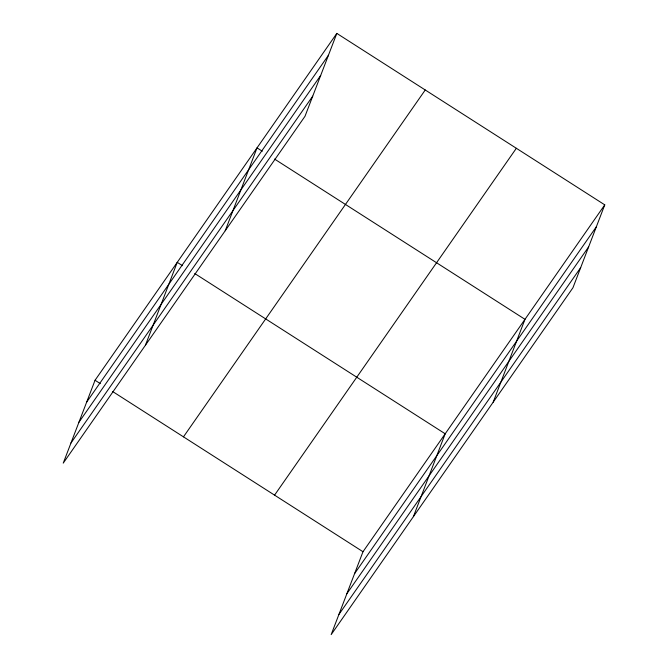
<?xml version="1.0" encoding="UTF-8"?>
<svg xmlns="http://www.w3.org/2000/svg" width="668" height="668" viewBox="0 0 668 668"><rect width="100%" height="100%" fill="white"/><g stroke="black" fill="none" stroke-linecap="round" stroke-linejoin="round"><path stroke-width="1" d="M336.822 33.4L95.048 380.259L63.235 463.141L305.009 116.274L336.822 33.4L604.765 204.859L572.952 287.741L331.178 634.6L362.991 551.726L604.765 204.859M145.432 345.206L177.245 262.332L182.506 265.689M225.225 230.744L257.038 147.862L262.29 151.227M413.383 516.665L445.197 433.791L194.755 273.529M493.168 402.203L524.981 319.329L274.548 159.067M86.64 402.153L328.422 55.294M78.916 422.276L320.69 75.417M70.958 443.018L312.733 96.15M183.466 436.847L425.249 89.98M274.565 495.138L516.347 148.279M354.583 573.62L596.365 226.753M346.859 593.743L588.642 246.876M338.901 614.476L580.684 267.618M95.048 380.259L100.3 383.624M112.55 391.465L362.991 551.726"/></g></svg>
